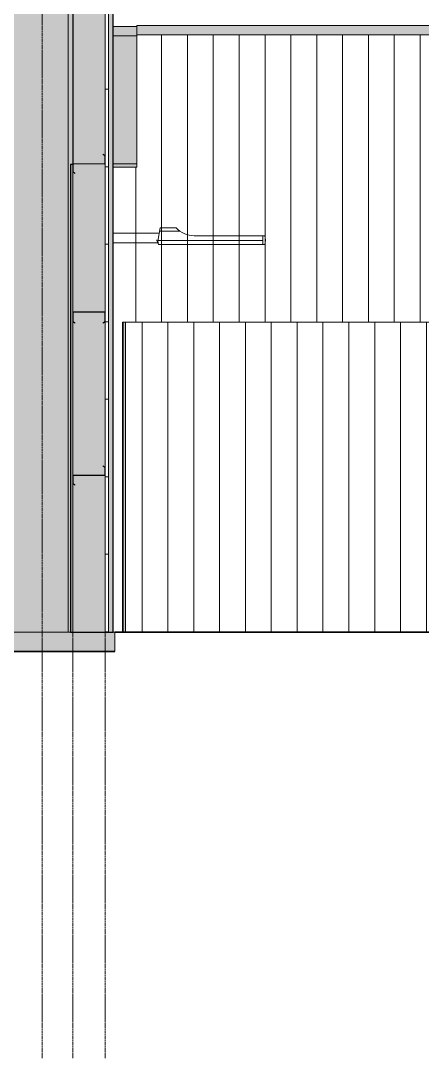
# Model space of a CAD drawing. Header units: inches. Extents: x -23034 to -8288, y -132 to 853.
# Drawn here: x -8883.6 to -8759.3, y -132 to 189.3 of the extents above; entities that cross this region are included whole.
import ezdxf

# ---------------------------------------------------------------- set-up
doc = ezdxf.new("R2010")
doc.units = ezdxf.units.IN
doc.header["$MEASUREMENT"] = 0
doc.linetypes.add('Grid Line 1_2_', pattern=[0.875, 0.5, -0.125, 0.125, -0.125])
doc.linetypes.add('Hidden 1_8_', pattern=[0.1875, 0.125, -0.0625])
for name, color, linetype, lineweight in [('A-ROOF', 132, 'Continuous', 9), ('A-WALL', 113, 'Continuous', 9), ('A-WALL-PATT', 111, 'Continuous', 25), ('C-BLDG-PADS', 91, 'Continuous', 9), ('C-TOPO', 7, 'Continuous', 9), ('E-LITE-EQPM', 33, 'Continuous', 9), ('L-SITE-WALL', 31, 'Continuous', 9), ('S-BEAM', 12, 'Continuous', 9), ('S-COLS', 52, 'Continuous', 9), ('S-GRID', 1, 'Continuous', 9)]:
    doc.layers.add(name, color=color, linetype=linetype, lineweight=lineweight)
pattern_1 = [(0, (-21599.14, 72.082), (0, 24), []), (90, (-21599.14, 72.082), (-24, 1e-15), [])]

# ---------------------------------------------------------------- blocks, each defined once
blk = doc.blocks.new('Girt_C - 10_D-1076073-Section 16')
at = {"layer": 'S-BEAM'}
h = blk.add_hatch(color=256, dxfattribs=at)
h.paths.add_polyline_path([(-21133.73, 95.63), (-21133.66, 95.71), (-21134.19, 96.16), (-21134.19, 98.98), (-21134.3, 98.98), (-21134.3, 96.11)], flags=0)
h.paths.add_polyline_path([(-21124.88, 95.63), (-21124.3, 96.11), (-21124.3, 98.98), (-21124.41, 98.98), (-21124.41, 96.16), (-21124.95, 95.71)], flags=0)
h.paths.add_polyline_path([(-21124.49, 99.05), (-21124.49, 99.16), (-21134.12, 99.16), (-21134.12, 99.05)], flags=0)
at = {"layer": 'S-BEAM', "lineweight": 15}
for p, q in [((-21134.3, 98.98), (-21134.3, 96.11)), ((-21134.19, 96.16), (-21134.19, 98.98)), ((-21124.49, 99.16), (-21134.12, 99.16)), ((-21134.12, 99.05), (-21124.49, 99.05)), ((-21124.41, 98.98), (-21124.41, 96.16)), ((-21124.3, 96.11), (-21124.3, 98.98)), ((-21134.3, 96.11), (-21133.73, 95.63)), ((-21133.66, 95.71), (-21134.19, 96.16)), ((-21133.73, 95.63), (-21133.66, 95.71)), ((-21124.41, 96.16), (-21124.95, 95.71)), ((-21124.95, 95.71), (-21124.88, 95.63)), ((-21124.88, 95.63), (-21124.3, 96.11))]:
    blk.add_line(p, q, dxfattribs=at)
for centre, radius, start, end in [((-21134.12, 98.98), 0.188, 90, 180), ((-21134.12, 98.98), 0.0782, 90, 177.8773), ((-21124.49, 98.98), 0.188, 0, 90), ((-21124.49, 98.98), 0.0782, 3.0424, 90)]:
    blk.add_arc(centre, radius, start, end, dxfattribs=at)
blk = doc.blocks.new('Girt_Z - 10_D-1057170-Section 16')
at = {"layer": 'S-BEAM'}
h = blk.add_hatch(dxfattribs=at)
h.set_pattern_fill('FP_23', color=256, style=0, pattern_type=2)
h.set_pattern_definition([(45, (-21599.14, 72.082), (-19.007, 19.007), []), (45, (-21599.14, 100.882), (-19.007, 19.007), [])])
h.paths.add_polyline_path([(-21133.73, 45.52), (-21133.66, 45.6), (-21134.19, 46.05), (-21134.19, 48.37), (-21134.3, 48.37), (-21134.3, 46)], flags=0)
h.paths.add_polyline_path([(-21124.49, 48.45), (-21124.49, 48.55), (-21134.12, 48.55), (-21134.12, 48.45)], flags=0)
h.paths.add_polyline_path([(-21124.41, 48.63), (-21124.3, 48.63), (-21124.3, 51), (-21124.88, 51.48), (-21124.95, 51.4), (-21124.41, 50.95)], flags=0)
at = {"layer": 'S-BEAM', "lineweight": 15}
for p, q in [((-21124.88, 51.48), (-21124.95, 51.4)), ((-21124.3, 51), (-21124.88, 51.48)), ((-21134.3, 48.37), (-21134.3, 46)), ((-21134.19, 46.05), (-21134.19, 48.37)), ((-21124.49, 48.55), (-21134.12, 48.55)), ((-21134.12, 48.45), (-21124.49, 48.45)), ((-21124.95, 51.4), (-21124.41, 50.95)), ((-21124.41, 50.95), (-21124.41, 48.63)), ((-21124.3, 48.63), (-21124.3, 51)), ((-21134.3, 46), (-21133.73, 45.52)), ((-21133.66, 45.6), (-21134.19, 46.05)), ((-21133.73, 45.52), (-21133.66, 45.6))]:
    blk.add_line(p, q, dxfattribs=at)
for centre, radius, start, end in [((-21134.12, 48.37), 0.188, 90, 180), ((-21134.12, 48.37), 0.0782, 90, 177.8773), ((-21124.49, 48.63), 0.188, 270, 0), ((-21124.49, 48.63), 0.0782, 270, 356.9576)]:
    blk.add_arc(centre, radius, start, end, dxfattribs=at)
blk = doc.blocks.new('Girt_Z - 10_D-1076032-Section 16')
at = {"layer": 'S-BEAM', "lineweight": 15}
for p, q in [((-21124.88, 147.98), (-21124.95, 147.9)), ((-21124.95, 147.9), (-21124.41, 147.45)), ((-21124.3, 147.5), (-21124.88, 147.98)), ((-21134.3, 144.87), (-21134.3, 142.5)), ((-21134.19, 142.55), (-21134.19, 144.87)), ((-21124.49, 145.05), (-21134.12, 145.05)), ((-21134.12, 144.95), (-21124.49, 144.95)), ((-21124.41, 147.45), (-21124.41, 145.13)), ((-21124.3, 145.13), (-21124.3, 147.5)), ((-21134.3, 142.5), (-21133.73, 142.02)), ((-21133.66, 142.1), (-21134.19, 142.55)), ((-21133.73, 142.02), (-21133.66, 142.1))]:
    blk.add_line(p, q, dxfattribs=at)
for centre, radius, start, end in [((-21134.12, 144.87), 0.188, 90, 180), ((-21134.12, 144.87), 0.0782, 90, 177.8773), ((-21124.49, 145.13), 0.188, 270, 0), ((-21124.49, 145.13), 0.0782, 270, 356.9576)]:
    blk.add_arc(centre, radius, start, end, dxfattribs=at)
blk = doc.blocks.new('Lighting-Street_Cooper_Navion-Lumark_4-6-LED-Squares - The Caretaker LED-964008-Section 16')
at = {"layer": 'E-LITE-EQPM'}
for p, q in [((-21121.8, 123.5), (-21107.6, 123.5)), ((-21108.03, 121.1), (-21107.31, 125.18)), ((-21107.49, 124.13), (-21101.13, 124.13)), ((-21102.38, 125.18), (-21107.31, 125.18)), ((-21096.98, 122.76), (-21096.98, 122.72)), ((-21096.81, 122.75), (-21074.94, 122.75)), ((-21075.56, 122.75), (-21075.56, 120)), ((-21121.8, 120.5), (-21108.01, 120.5)), ((-21108.34, 121.22), (-21108.34, 121.47)), ((-21107.77, 120), (-21108.34, 121.22)), ((-21108.03, 121.1), (-21107.77, 120)), ((-21106.7, 121.28), (-21107.99, 121.28)), ((-21107.77, 120), (-21074.94, 120)), ((-21075.56, 121.28), (-21106.7, 121.28))]:
    blk.add_line(p, q, dxfattribs=at)
for centre, radius, start, end in [((-21096.62, 130.77), 8.03, 224.2136, 268.6898), ((-21079.09, 121.37), 4.38, 341.7029, 18.2971)]:
    blk.add_arc(centre, radius, start, end, dxfattribs=at)
blk = doc.blocks.new('HSS-Hollow Structural Section-Column - HSS4X4X1_4-1001889-Section 16')
at = {"layer": 'S-COLS'}
for points in [[(-21118.69, 0), (-21118.46, 0), (-21118.46, 96), (-21118.93, 96), (-21118.87, 0)], [(-21118.05, 0), (-21118.05, 96), (-21118.46, 96), (-21118.46, 0)]]:
    blk.add_hatch(color=256, dxfattribs=at).paths.add_polyline_path(points, flags=0)
for p, q in [((-21118.93, 96), (-21118.93, 0)), ((-21118.46, 96), (-21118.93, 96)), ((-21118.05, 96), (-21118.46, 96))]:
    blk.add_line(p, q, dxfattribs=at)
at = {"layer": 'S-COLS', "linetype": 'Hidden 1_8_'}
blk.add_line((-21118.69, 0), (-21118.69, 96), dxfattribs=at)
blk = doc.blocks.new('columns and girder2 - one-1075720-Section 16')
at = {"layer": 'S-BEAM'}
h = blk.add_hatch(color=256, dxfattribs=at)
h.paths.add_polyline_path([(-22358.05, -6.01), (-22358.06, -6), (-22358.06, -6.01)], flags=0)
h.paths.add_polyline_path([(-21153.8, -6.01), (-21153.81, -6), (-21153.81, -6.01)], flags=0)
h.paths.add_polyline_path([(-22338.55, -6.01), (-22338.55, -6), (-22340.04, -6.01)], flags=0)
h.paths.add_polyline_path([(-21135.05, 0), (-21135.05, 144.75), (-21134.3, 144.75), (-21134.3, 384.5), (-21135.8, 384.44), (-21135.8, 0)], flags=0)
h.paths.add_polyline_path([(-21155.3, 0), (-21153.8, 0), (-21153.8, 118), (-21191.77, 322.85), (-21193.29, 322.85), (-21155.3, 117.86), (-21155.3, 20.12)], flags=0)
h.paths.add_polyline_path([(-22340.05, 0), (-22338.55, 0), (-22338.55, 117.85), (-22304.24, 290.85), (-22305.77, 290.85), (-22340.05, 118), (-22340.05, 95.14)], flags=0)
h.paths.add_polyline_path([(-22359.55, 0), (-22358.05, 0), (-22358.05, 333.47), (-22359.55, 333.39), (-22359.55, 193), (-22358.8, 193), (-22358.8, 96.75), (-22359.55, 96.75), (-22359.55, 95.14)], flags=0)
h = blk.add_hatch(color=256, dxfattribs=at)
h.paths.add_polyline_path([(-21135.8, 0), (-21135.8, 323.1), (-21188.62, 323.1), (-21188.62, 322.85), (-21191.62, 322.85), (-21191.62, 324.99), (-21192.16, 324.99), (-21153.8, 117.86), (-21153.8, 0), (-21136.07, 0)], flags=0)
h.paths.add_polyline_path([(-22357.04, 0), (-22340.05, 0), (-22340.05, 118), (-22305.77, 290.85), (-22307.55, 290.85), (-22307.55, 335.6), (-22349.38, 333.83), (-22346.93, 333.76), (-22346.93, 333.45), (-22349.51, 333.39), (-22349.86, 333.25), (-22350.06, 332.76), (-22350.06, 322.67), (-22349.86, 322.19), (-22349.38, 321.99), (-22346.93, 321.99), (-22346.93, 321.61), (-22353.42, 321.61), (-22353.42, 321.99), (-22350.98, 321.99), (-22350.49, 322.19), (-22350.29, 322.67), (-22350.29, 332.76), (-22350.61, 333.29), (-22350.98, 333.45), (-22353.42, 333.45), (-22353.42, 333.68), (-22358.05, 333.41), (-22358.05, 285.6), (-22307.55, 285.6), (-22307.55, 284.6), (-22358.05, 284.6), (-22358.05, 161.27), (-22350.68, 161.58), (-22350.62, 159.91), (-22358.05, 159.6), (-22358.05, 136.93), (-22349.67, 137.24), (-22349.67, 135.6), (-22358.05, 135.25), (-22358.05, 0)], flags=0)
h.paths.add_polyline_path([(-22304.55, 294.96), (-22123.26, 327.25), (-22009.23, 319.17), (-22010.43, 347.98), (-22304.55, 335.72), (-22304.55, 320.2)], flags=0)
h.paths.add_polyline_path([(-22006.22, 319.08), (-21643.89, 324.28), (-21645.51, 363.18), (-22007.43, 348.1), (-22006.22, 319.16)], flags=0)
h.paths.add_polyline_path([(-21188.62, 324.1), (-21135.8, 324.1), (-21135.8, 384.42), (-21188.62, 382.22), (-21188.62, 326.5)], flags=0)
h.paths.add_polyline_path([(-21640.89, 324.48), (-21403.33, 356.25), (-21191.62, 326.5), (-21191.62, 382.09), (-21642.51, 363.31), (-21641.27, 333.43)], flags=0)
blk.add_line((-21135.8, 0), (-21135.8, 384.44), dxfattribs=at)
blk = doc.blocks.new('Girt_C - 8_D-1076705-Section 16')
at = {"layer": 'S-BEAM'}
for points in [[(-21121.8, 144.87), (-21114.55, 144.88), (-21114.55, 145.05), (-21121.8, 145), (-21121.8, 144.88)], [(-21121.8, 144), (-21114.55, 144), (-21114.55, 144.87), (-21121.8, 144.87), (-21121.8, 144.75)]]:
    blk.add_hatch(color=256, dxfattribs=at).paths.add_polyline_path(points, flags=0)
blk.add_line((-21114.55, 145.05), (-21121.8, 145.05), dxfattribs=at)

msp = doc.modelspace()

# ---------------------------------------------------------------- hatches: boundary and pattern name
at = {"layer": 'A-ROOF'}
for points in [[(-8847.69404, 184.60457), (-8847.69404, 187.48207), (-8854.94404, 187.48207), (-8854.94404, 184.60457), (-8849.84574, 184.60457)], [(-8753.01136, 184.9952), (-8622.19404, 184.9952), (-8622.19404, 187.87269), (-8847.69404, 187.87269), (-8847.69404, 184.9952), (-8830.47886, 184.9952)]]:
    msp.add_hatch(color=256, dxfattribs=at).paths.add_polyline_path(points, flags=0)
at = {"layer": 'A-WALL-PATT', "lineweight": 9}
h = msp.add_hatch(dxfattribs=at)
h.set_pattern_fill('FP_27', color=256, style=0, pattern_type=2)
h.set_pattern_definition(pattern_1)
h.paths.add_polyline_path([(-8856.44404, 144.75), (-8856.44404, 337.75), (-8857.44404, 337.75), (-8857.44404, 144.75)], flags=0)
h = msp.add_hatch(dxfattribs=at)
h.set_pattern_fill('FP_26', color=256, style=0, pattern_type=2)
h.set_pattern_definition([(90, (-21143.99, 0), (-8, 5e-16), [])])
h.paths.add_polyline_path([(-8854.44404, 0), (-8852.06904, 0), (-8852.00661, 96), (-8662.44404, 96), (-8662.44404, 0), (-8633.44404, 0), (-8633.44404, 184.98958), (-8847.69404, 184.98958), (-8847.69404, 144), (-8854.94404, 144), (-8854.94404, 0)], flags=0)
h = msp.add_hatch(dxfattribs=at)
h.set_pattern_fill('FP_27', color=256, style=0, pattern_type=2)
h.set_pattern_definition(pattern_1)
h.paths.add_polyline_path([(-8856.44404, 0), (-8856.44404, 144.75), (-8857.44404, 144.75), (-8857.44404, 0)], flags=0)
h = msp.add_hatch(dxfattribs=at)
h.set_pattern_fill('FP_29', color=256, style=0, pattern_type=2)
h.set_pattern_definition([(90, (-21118.053, 0), (-8, 5e-16), [])])
h.paths.add_polyline_path([(-8851.19404, 0), (-8663.94404, 0), (-8663.94404, 96), (-8851.19404, 96), (-8851.19404, 20.11807)], flags=0)
at = {"layer": 'C-BLDG-PADS'}
h = msp.add_hatch(dxfattribs=at)
h.set_pattern_fill('FP_24', color=256, style=0, pattern_type=2)
h.set_pattern_definition([(50, (-21599.14, 72.08), (55.0854, -4.81984), [5.76, -63.36]), (355, (-21599.14, 72.08), (-10.6557, 57.76853), [4.608, -50.688]), (100.451, (-21594.55, 71.68), (44.42947, 52.94866), [4.895, -53.848]), (46.184, (-21599.14, 87.44), (81.96444, -12.71212), [8.64, -95.04]), (96.636, (-21592.31, 86.38), (71.7815, 74.8124), [7.343, -80.772]), (351.184, (-21599.14, 87.44), (71.78195, 74.81243), [6.912, -76.032]), (21, (-21591.46, 83.6), (45.84207, -30.92146), [5.76, -63.36]), (326, (-21591.46, 83.6), (18.68706, 55.69148), [4.608, -50.688]), (71.451, (-21587.64, 81.025), (64.5289, 24.7701), [4.895, -53.848]), (37.5, (-21599.14, 72.082), (0.933895, 25.566816), [2.534, -47.539, 2.534, -48.922, -50.88]), (37.5, (-21599.14, 72.082), (0.933895, 25.566816), [-101.53, 2.534, -48.346]), (7.5, (-21599.14, 72.082), (20.20404, 30.2913), [2.534, -26.803, 2.534, -46.387, -19.392]), (7.5, (-21599.14, 72.082), (20.20404, 30.2913), [-78.259, 2.534, -16.858]), (327.5, (-21616.266, 72.082), (40.997785, -1.732403), [2.534, -16.666, 2.534, -57.37, -79.488]), (327.5, (-21616.266, 72.082), (40.997785, -1.732403), [-79.104, 2.534, -76.954]), (317.5, (-21623.946, 72.082), (44.78888, 7.68784), [2.534, -22.426, 2.534, -37.248, -56.448]), (317.5, (-21623.946, 72.082), (44.78888, 7.68784), [-64.742, 2.534, -53.914])])
h.paths.add_polyline_path([(-8869.21261, -6), (-8854.44404, -6), (-8854.44404, 0), (-10531.44404, 0), (-10531.44404, -6), (-8907.94636, -6)], flags=0)
at = {"layer": 'L-SITE-WALL'}
for points in [[(-8857.44404, 144.75), (-8857.44404, 337.75), (-8867.44404, 337.75), (-8867.44404, 144.75), (-8859.52918, 144.75)], [(-8856.44404, 144.75), (-8854.94404, 144.75), (-8854.94404, 337.75), (-8856.44404, 337.75), (-8856.44404, 151.40307)], [(-8849.26326, 145.05469), (-8847.69404, 145.05469), (-8847.69404, 184.60457), (-8854.94404, 184.60457), (-8854.94404, 145.05469), (-8849.84574, 145.05469)], [(-8867.44404, 0), (-8867.44404, 144.75), (-8868.19404, 144.75), (-8868.19404, 0)], [(-8857.44404, 0), (-8857.44404, 144.75), (-8867.44404, 144.75), (-8867.44404, 0)], [(-8854.94404, 0), (-8854.94404, 144.75), (-8856.44404, 144.75), (-8856.44404, 0)]]:
    msp.add_hatch(color=256, dxfattribs=at).paths.add_polyline_path(points, flags=0)

# ---------------------------------------------------------------- linework, layer by layer
at = {"layer": 'A-ROOF'}
for p, q in [((-8847.69404, 187.48207), (-8854.94404, 187.48207)), ((-8847.69404, 187.87269), (-8622.19404, 187.87269)), ((-8847.69404, 187.87269), (-8847.69404, 184.9952)), ((-8854.94404, 184.60457), (-8847.69404, 184.60457)), ((-8622.19404, 184.9952), (-8847.69404, 184.9952))]:
    msp.add_line(p, q, dxfattribs=at)
at = {"layer": 'A-WALL'}
for p, q in [((-8857.44404, 0), (-8857.44404, 337.75)), ((-8856.44404, 0), (-8856.44404, 337.75)), ((-8867.44404, 0), (-8867.44404, 144.75))]:
    msp.add_line(p, q, dxfattribs=at)
at = {"layer": 'C-BLDG-PADS'}
for p, q in [((-8854.44404, 0), (-10531.44404, 0)), ((-8854.44404, -6), (-8854.44404, 0)), ((-10531.44404, -6), (-8854.44404, -6))]:
    msp.add_line(p, q, dxfattribs=at)
at = {"layer": 'C-TOPO', "lineweight": 35}
for p, q in [((-8854.44404, 0), (-8731.91423, 0)), ((-8854.44404, -6.00628), (-9631.98775, -6.00628))]:
    msp.add_line(p, q, dxfattribs=at)
at = {"layer": 'C-TOPO'}
for p, q in [((-8731.9137, 0), (-8854.44348, 0)), ((-9631.98694, -6.00628), (-8854.44348, -6.00628))]:
    msp.add_line(p, q, dxfattribs=at)
at = {"layer": 'L-SITE-WALL', "lineweight": 25}
for p, q in [((-8867.44404, 337.75), (-8867.44404, 144.75)), ((-8854.94404, 0), (-8854.94404, 337.75)), ((-8867.44404, 144.75), (-8868.19404, 144.75)), ((-8868.19404, 144.75), (-8868.19404, 0)), ((-8868.19404, 0), (-8854.94404, 0))]:
    msp.add_line(p, q, dxfattribs=at)
at = {"layer": 'L-SITE-WALL'}
for p, q in [((-8622.19404, 184.98958), (-8847.69404, 184.98958)), ((-8847.69404, 184.98958), (-8847.69404, 144)), ((-8847.69404, 144), (-8854.94404, 144)), ((-8662.44404, 96), (-8851.19404, 96)), ((-8851.19404, 96), (-8851.19404, 0))]:
    msp.add_line(p, q, dxfattribs=at)
at = {"layer": 'S-GRID', "linetype": 'Grid Line 1_2_'}
for p, q in [((-8876.94404, -132), (-8876.94404, 648.65882)), ((-8867.44404, -132), (-8867.44404, 648.65882)), ((-8857.44404, -132), (-8857.44404, 648.65882))]:
    msp.add_line(p, q, dxfattribs=at)

# ---------------------------------------------------------------- block references
at = {"layer": 'E-LITE-EQPM'}
msp.add_blockref('Lighting-Street_Cooper_Navion-Lumark_4-6-LED-Squares - The Caretaker LED-964008-Section 16', (12266.85877, 0), dxfattribs=at)
at = {"layer": 'S-BEAM'}
for name in ['columns and girder2 - one-1075720-Section 16', 'Girt_Z - 10_D-1076032-Section 16', 'Girt_C - 8_D-1076705-Section 16', 'Girt_C - 10_D-1076073-Section 16', 'Girt_Z - 10_D-1057170-Section 16']:
    msp.add_blockref(name, (12266.85877, 0), dxfattribs=at)
at = {"layer": 'S-COLS'}
msp.add_blockref('HSS-Hollow Structural Section-Column - HSS4X4X1_4-1001889-Section 16', (12266.85877, 0), dxfattribs=at)

doc.saveas('drawing.dxf')
